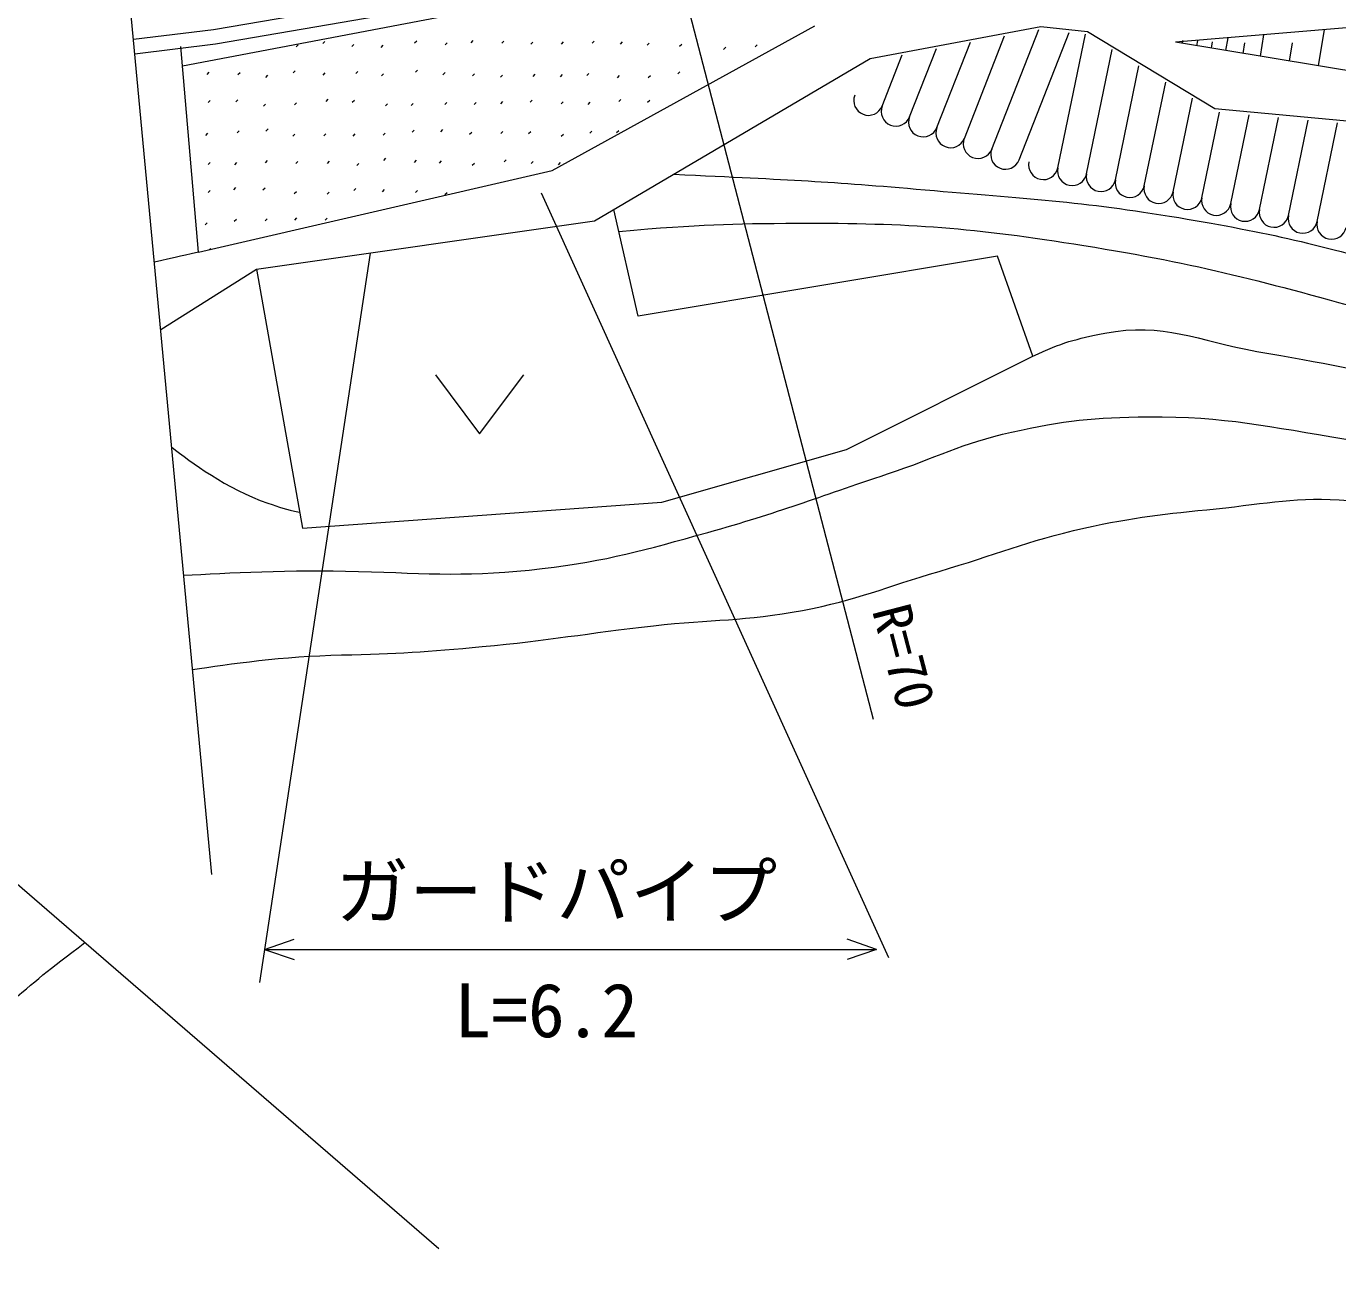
# Model space of a CAD drawing. Units: millimetres, scale not verified. Extents: x 40000 to 680000, y 20000 to 380000.
# Drawn here: x 372100 to 416659, y 267983 to 310914 of the extents above; entities that cross this region are included whole.
import ezdxf
from ezdxf.enums import TextEntityAlignment as Align

# ---------------------------------------------------------------- set-up
doc = ezdxf.new("R2010")
doc.units = ezdxf.units.MM
doc.header["$LTSCALE"] = 1000
doc.layers.add('M-BGD', color=7, linetype='Continuous', lineweight=13)
doc.layers.add('M-STR-HTXT', color=7, linetype='Continuous', lineweight=13)
doc.styles.add('ＭＳ ゴシック', font='')
doc.styles.get('ＭＳ ゴシック').set_extended_font_data('MS Gothic')

msp = doc.modelspace()

# ---------------------------------------------------------------- linework, layer by layer
at = {"layer": 'M-BGD'}
for p, q in [((386538, 311295), (377407, 309559)), ((389966, 306015), (398891, 310925)), ((403972, 307104), (405342, 310587)), ((404902, 306738), (406502, 310803)), ((405833, 306372), (407539, 310706)), ((407147, 306100), (408087, 310647)), ((414031, 309893), (414152, 310624)), ((416005, 309566), (416209, 310799)), ((377953, 303235), (377350, 310220)), ((381269, 310212), (381340, 310283)), ((382176, 310322), (382247, 310393)), ((383160, 310224), (383231, 310295)), ((384154, 310195), (384225, 310265)), ((385296, 310352), (385367, 310422)), ((386334, 310283), (386404, 310354)), ((387218, 310352), (387288, 310423)), ((388258, 310333), (388329, 310403)), ((389246, 310303), (389317, 310373)), ((390282, 310309), (390353, 310380)), ((391330, 310338), (391400, 310409)), ((392290, 310309), (392361, 310380)), ((393197, 310268), (393268, 310338)), ((394300, 310235), (394370, 310305)), ((395793, 310127), (395864, 310197)), ((396868, 310209), (396939, 310280)), ((402111, 307837), (403023, 310155)), ((403041, 307471), (404183, 310371)), ((423843, 308269), (411151, 310369)), ((411380, 310331), (411395, 310423)), ((411873, 310250), (411904, 310433)), ((412367, 310168), (412403, 310385)), ((412860, 310086), (412932, 310521)), ((413446, 309989), (413506, 310355)), ((415018, 309729), (415120, 310346)), ((401180, 308203), (401863, 309939)), ((408126, 305898), (408998, 310118)), ((378245, 309279), (378315, 309350)), ((379294, 309268), (379365, 309339)), ((380237, 309176), (380308, 309247)), ((381166, 309329), (381237, 309400)), ((382184, 309255), (382255, 309326)), ((383297, 309309), (383368, 309380)), ((384167, 309229), (384238, 309299)), ((385328, 309352), (385398, 309422)), ((386259, 309266), (386329, 309337)), ((387260, 309224), (387331, 309295)), ((388216, 309180), (388287, 309251)), ((389322, 309209), (389393, 309280)), ((390252, 309199), (390323, 309269)), ((391146, 309239), (391217, 309310)), ((393236, 309172), (393307, 309243)), ((394234, 309299), (394305, 309369)), ((409106, 305695), (409906, 309567)), ((392189, 309163), (392260, 309234)), ((410085, 305493), (410813, 309016)), ((378277, 308317), (378348, 308388)), ((379217, 308341), (379287, 308412)), ((382290, 308359), (382360, 308430)), ((383178, 308330), (383249, 308400)), ((388221, 308280), (388292, 308351)), ((389217, 308331), (389288, 308402)), ((390277, 308278), (390348, 308349)), ((392232, 308357), (392303, 308427)), ((393212, 308329), (393283, 308400)), ((394336, 308419), (394345, 308428)), ((411064, 305291), (411720, 308465)), ((380156, 308199), (380227, 308269)), ((381212, 308242), (381283, 308313)), ((384305, 308211), (384376, 308282)), ((385180, 308216), (385251, 308287)), ((386318, 308253), (386389, 308324)), ((387320, 308249), (387391, 308319)), ((391190, 308258), (391261, 308329)), ((412043, 305088), (412645, 307999)), ((413023, 304886), (413647, 307906)), ((414002, 304683), (414649, 307813)), ((414981, 304481), (415651, 307720)), ((415961, 304279), (416653, 307627)), ((378203, 307205), (378273, 307276)), ((379268, 307289), (379339, 307359)), ((380246, 307352), (380317, 307423)), ((381157, 307180), (381227, 307251)), ((382208, 307187), (382279, 307258)), ((383204, 307181), (383275, 307252)), ((384224, 307208), (384295, 307279)), ((385215, 307313), (385286, 307384)), ((386182, 307330), (386252, 307401)), ((387164, 307247), (387235, 307318)), ((388223, 307264), (388294, 307334)), ((389170, 307267), (389241, 307337)), ((390279, 307176), (390350, 307246)), ((391248, 307277), (391319, 307348)), ((392158, 307299), (392229, 307370)), ((378283, 306211), (378353, 306281)), ((379190, 306207), (379261, 306278)), ((380232, 306277), (380303, 306348)), ((381263, 306245), (381333, 306316)), ((382334, 306253), (382405, 306324)), ((383334, 306178), (383405, 306248)), ((384247, 306356), (384318, 306427)), ((385287, 306287), (385357, 306358)), ((386141, 306266), (386212, 306337)), ((387254, 306195), (387325, 306266)), ((388333, 306304), (388404, 306374)), ((389251, 306244), (389322, 306315)), ((390182, 306209), (390253, 306280)), ((377953, 303235), (389966, 306015)), ((378284, 305260), (378355, 305331)), ((379153, 305360), (379224, 305430)), ((380142, 305352), (380213, 305423)), ((381209, 305230), (381279, 305301)), ((382328, 305204), (382398, 305275)), ((383231, 305329), (383302, 305399)), ((384201, 305290), (384272, 305361)), ((385322, 305263), (385392, 305333)), ((386326, 305197), (386397, 305268)), ((379170, 304286), (379240, 304356)), ((380216, 304298), (380286, 304368)), ((381228, 304329), (381298, 304400)), ((382254, 304320), (382325, 304391)), ((378180, 304167), (378250, 304238)), ((378330, 303322), (378372, 303364)), ((386004, 299068), (387504, 297068)), ((387504, 297068), (389004, 299068))]:
    msp.add_line(p, q, dxfattribs=at)
for points in [[(465554, 305290), (456597, 307721), (446686, 309259), (442659, 309895), (435748, 311549), (428415, 313766), (423656, 314794), (417784, 315823), (411678, 316253), (406785, 315996), (401562, 315610), (397137, 314923), (389740, 313255), (384384, 311810), (378468, 310796), (375745, 310464)], [(446609, 308765), (442562, 309404), (435617, 311066), (428289, 313281), (423560, 314304), (417723, 315326), (411673, 315752), (406817, 315497), (401619, 315113), (397231, 314431), (389860, 312770), (384492, 311321), (378527, 310299), (375792, 309966)], [(376670, 300609), (379927, 302660), (391410, 304301), (400773, 309822), (406575, 310902), (408156, 310740)], [(408156, 310740), (412479, 308115), (425110, 306941), (443453, 299591)], [(444306, 309129), (436968, 309072), (422824, 310771), (416957, 310863), (411151, 310369)], [(379927, 302660), (381488, 293857), (393691, 294738), (399973, 296538), (406295, 299699), (405094, 303100), (392891, 301060), (392062, 304685)]]:
    msp.add_lwpolyline(points, dxfattribs=at)
for centre, start, end in [((400715, 308386), 158.5193, 338.5193), ((401645, 308020), 158.5193, 338.5193), ((402576, 307654), 158.5193, 338.5193), ((403506, 307287), 158.5193, 338.5193), ((404437, 306921), 158.5193, 338.5193), ((405368, 306555), 158.5193, 338.5193), ((406657, 306202), 168.3212, 348.3212), ((407637, 305999), 168.3212, 348.3212), ((408616, 305797), 168.3212, 348.3212), ((409595, 305594), 168.3212, 348.3212), ((410574, 305392), 168.3212, 348.3212), ((411554, 305189), 168.3212, 348.3212), ((412533, 304987), 168.3212, 348.3212), ((413512, 304785), 168.3212, 348.3212), ((414492, 304582), 168.3212, 348.3212), ((415471, 304380), 168.3212, 348.3212), ((416450, 304177), 168.3212, 348.3212)]:
    msp.add_arc(centre, 500, start, end, dxfattribs=at)
for points, knots in [([(394101, 305887), (398207, 305694), (399312, 305642), (402642, 305356), (406014, 305067), (407916, 304968), (411254, 304410), (414341, 303893), (416059, 303494), (419062, 302612), (422368, 301640), (424090, 300708), (427295, 299441), (429300, 298649), (430486, 298340), (432405, 297359), (434747, 296162), (436097, 295444), (438036, 293668), (440078, 291798), (440716, 290712), (442342, 288038)], [0, 0, 0, 0, 1, 1, 1, 2, 2, 2, 3, 3, 3, 4, 4, 4, 5, 5, 5, 6, 6, 6, 7, 7, 7, 7]), ([(392231, 303944), (395089, 304187), (395949, 304210), (398336, 304220), (402137, 304237), (404284, 304066), (408036, 303463), (412007, 302826), (414194, 302224), (418068, 301145), (421491, 300191), (423494, 299828), (426727, 298353), (429282, 297187), (430681, 296396), (432926, 294709), (435062, 293104), (436463, 292339), (438084, 290214), (439035, 288966), (439408, 288411), (440213, 286807)], [0, 0, 0, 0, 1, 1, 1, 2, 2, 2, 3, 3, 3, 4, 4, 4, 5, 5, 5, 6, 6, 6, 7, 7, 7, 7]), ([(406295, 299699), (407297, 300174), (407760, 300290), (408746, 300482), (410738, 300870), (411908, 300231), (413904, 299867), (416194, 299450), (417504, 299288), (419724, 298590), (422678, 297660), (424217, 296802), (427011, 295467), (428981, 294525), (430150, 294077), (431932, 292817), (433667, 291590), (434645, 290868), (436096, 289315), (437210, 288123), (437601, 287621), (438699, 286050)], [0, 0, 0, 0, 1, 1, 1, 2, 2, 2, 3, 3, 3, 4, 4, 4, 5, 5, 5, 6, 6, 6, 7, 7, 7, 7]), ([(377453, 292258), (378927, 292339), (381068, 292457), (383384, 292391), (385822, 292321), (387207, 292193), (389630, 292485), (391865, 292755), (393092, 293112), (395260, 293716), (397676, 294389), (398985, 294914), (401365, 295703), (403012, 296249), (403881, 296747), (405576, 297123), (407355, 297518), (408390, 297630), (410213, 297643), (412854, 297662), (414325, 297306), (416932, 296886), (418933, 296564), (420035, 296265), (421995, 295750), (424037, 295215), (425205, 294954), (427153, 294142), (428878, 293422), (429831, 292939), (431364, 291870), (432995, 290733), (433881, 289984), (435103, 288416), (436147, 287076), (436488, 286435), (437326, 284678)], [0, 0, 0, 0, 1, 1, 1, 2, 2, 2, 3, 3, 3, 4, 4, 4, 5, 5, 5, 6, 6, 6, 7, 7, 7, 8, 8, 8, 9, 9, 9, 10, 10, 10, 11, 11, 11, 12, 12, 12, 12]), ([(377045, 296608), (377680, 296125), (378913, 295188), (380308, 294709), (380723, 294567), (380899, 294491), (381390, 294405)], [0, 0, 0, 0, 1, 1, 1, 2, 2, 2, 2]), ([(377753, 289059), (378981, 289240), (380829, 289512), (382816, 289552), (384685, 289589), (385733, 289663), (387595, 289836), (389875, 290047), (391139, 290289), (393415, 290545), (395391, 290768), (396525, 290694), (398478, 291066), (400329, 291418), (401307, 291862), (403115, 292391), (405041, 292953), (406079, 293421), (408036, 293858), (409769, 294244), (410766, 294340), (412532, 294520), (414282, 294699), (415273, 294942), (417027, 294804), (418609, 294680), (419440, 294239), (420954, 293763), (423309, 293023), (424648, 292615), (426869, 291539), (428706, 290649), (429803, 290164), (431317, 288795), (432523, 287704), (433124, 286985), (434014, 285624), (434639, 284669), (434857, 284281), (435434, 283069)], [0, 0, 0, 0, 1, 1, 1, 2, 2, 2, 3, 3, 3, 4, 4, 4, 5, 5, 5, 6, 6, 6, 7, 7, 7, 8, 8, 8, 9, 9, 9, 10, 10, 10, 11, 11, 11, 12, 12, 12, 13, 13, 13, 13]), ([(337048, 239027), (337742, 241558), (338079, 242477), (339118, 244521), (340556, 247349), (342014, 248542), (344055, 250971), (345979, 253261), (347226, 254399), (349389, 256465), (352801, 259722), (355036, 261191), (358467, 264427), (361554, 267339), (363136, 269123), (366110, 272150), (368207, 274284), (369174, 275698), (371445, 277645), (372454, 278509), (372812, 278825), (374094, 279777)], [0, 0, 0, 0, 1, 1, 1, 2, 2, 2, 3, 3, 3, 4, 4, 4, 5, 5, 5, 6, 6, 6, 7, 7, 7, 7])]:
    msp.add_open_spline(points, degree=3, knots=knots, dxfattribs=at)
msp.add_open_spline([(377953, 303235), (377204, 303065), (377204, 303065), (376455, 302894)], degree=3, dxfattribs=at)
at = {"layer": 'M-STR-HTXT'}
for p, q in [((378407, 282094), (372538, 344635)), ((330248, 317676), (386115, 269386)), ((393333, 316405), (400869, 287367)), ((389600, 305253), (401393, 279274)), ((383788, 303202), (380028, 278420)), ((380200, 279549), (381200, 279899)), ((400989, 279549), (399989, 279899)), ((380200, 279549), (400989, 279549)), ((380200, 279549), (381200, 279199)), ((400989, 279549), (399989, 279199))]:
    msp.add_line(p, q, dxfattribs=at)

# ---------------------------------------------------------------- texts
at = {"layer": 'M-STR-HTXT', "style": 'ＭＳ ゴシック'}
msp.add_text('R=70', height=1320, rotation=284.6, dxfattribs=at).set_placement((401353, 287493), align=Align.BOTTOM_RIGHT)
for s, p in [('ガードパイプ', (390112, 280049)), ('L=6.2', (389770, 276014))]:
    msp.add_text(s, height=1833, dxfattribs=at).set_placement(p, align=Align.BOTTOM_CENTER)

doc.saveas('drawing.dxf')
